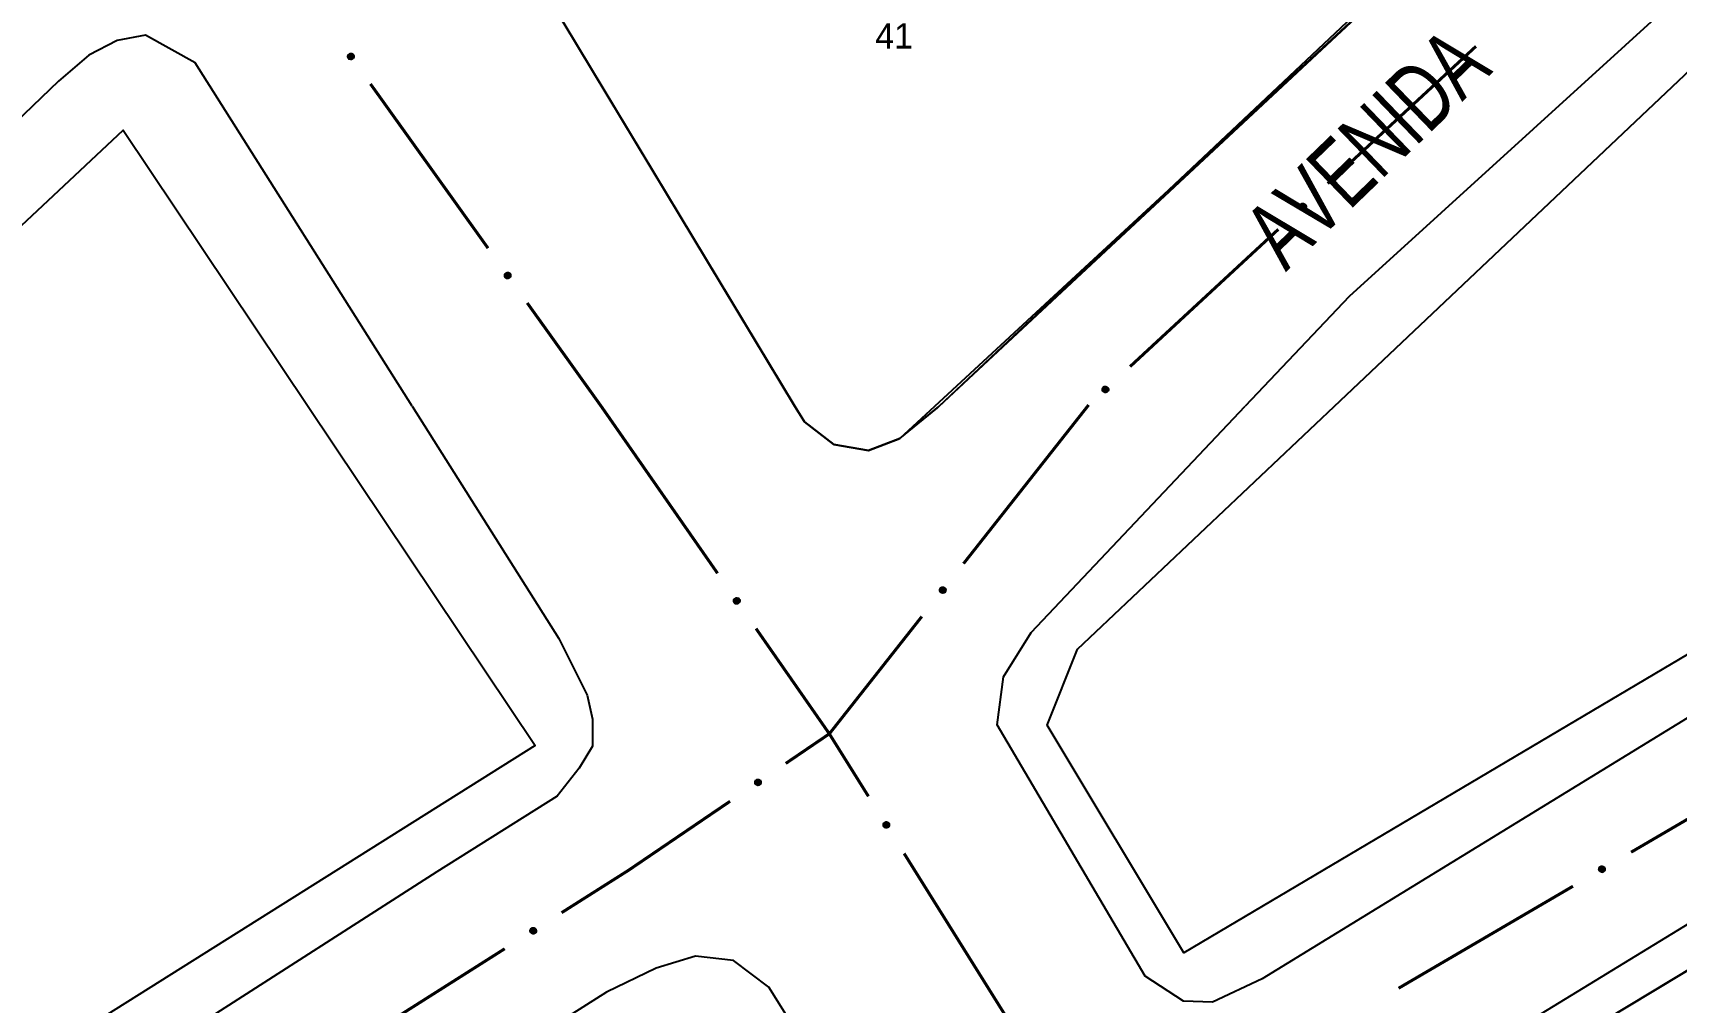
# Model space of a CAD drawing. Extents: x 199577 to 200882, y 4838726 to 4840156.
# Drawn here: x 200180.2 to 200277.8, y 4839862.2 to 4839919.8 of the extents above; entities that cross this region are included whole.
import ezdxf
from ezdxf.enums import TextEntityAlignment as Align

# ---------------------------------------------------------------- set-up
doc = ezdxf.new("R2010")
doc.units = 0
doc.header["$LTSCALE"] = 1.5
doc.header["$MEASUREMENT"] = 0
for name, color, linetype in [('CD_MALHA_LOTES', 7, 'CONTINUOUS'), ('RU-QUADRA', 210, 'CONTINUOUS'), ('SV-EIXO-RUA-PAV', 20, 'CONTINUOUS'), ('SV-RUA-PAVIM', 7, 'CONTINUOUS'), ('SV-TXT-RUA-PAV', 7, 'CONTINUOUS'), ('Th_NmrPorta', 1, 'CONTINUOUS')]:
    doc.layers.add(name, color=color, linetype=linetype)
doc.styles.add('ARIAL', font='ARIAL.SHX')

msp = doc.modelspace()

# ---------------------------------------------------------------- linework, layer by layer
at = {"layer": 'CD_MALHA_LOTES', "linetype": 'Continuous', "flags": 128}
for points in [[(200257.47, 4839897.56), (200308.97, 4839946.28), (200329.27, 4839912.91), (200303.34, 4839897.56)], [(200225.45, 4839897.56), (200205.7, 4839930.33)], [(200265.19, 4839926.67), (200233.74, 4839897.56)], [(200168.02, 4839897.56), (200185.54, 4839913.97), (200196.53, 4839897.56)], [(200196.53, 4839897.56), (200210.02, 4839877.43), (200097.84, 4839806.9), (200087.24, 4839821.88)], [(200233.74, 4839897.56), (200231.68, 4839895.65), (200229.82, 4839894.95), (200227.75, 4839895.31), (200226.01, 4839896.64), (200225.45, 4839897.56)], [(200240.43, 4839878.64), (200242.24, 4839883.15), (200257.47, 4839897.56)], [(200303.34, 4839897.56), (200248.55, 4839865.11), (200240.43, 4839878.64)], [(200297.04, 4839875.27), (200261.97, 4839854.12), (200260.96, 4839849.49), (200282.15, 4839815.46), (200286.56, 4839808.63), (200288.1, 4839808.36)]]:
    msp.add_lwpolyline(points, dxfattribs=at)
at = {"layer": 'RU-QUADRA', "linetype": 'Continuous', "flags": 128}
for points in [[(200234, 4839897.56), (200234.02, 4839897.57), (200265.19, 4839926.67), (200230.27, 4839963.64), (200205.11, 4839939.13), (200203.88, 4839937.05), (200203.48, 4839935.06), (200205.7, 4839930.33), (200225.45, 4839897.56), (200226.01, 4839896.64), (200227.75, 4839895.31), (200229.82, 4839894.95), (200231.68, 4839895.65)], [(200257.47, 4839897.56), (200308.97, 4839946.28), (200329.27, 4839912.91), (200303.34, 4839897.56), (200248.55, 4839865.11), (200240.43, 4839878.64), (200242.24, 4839883.15)], [(200087.24, 4839821.88), (200168.02, 4839897.56), (200185.54, 4839913.97), (200196.53, 4839897.56), (200210.02, 4839877.43), (200097.84, 4839806.9)], [(200328.75, 4839894.39), (200334.29, 4839897.56), (200341, 4839901.39), (200343.54, 4839897.56), (200356.9, 4839877.43), (200347.47, 4839867.86), (200334.28, 4839854.66), (200315.09, 4839838.82), (200316.71, 4839837.05), (200288.1, 4839808.36), (200286.56, 4839808.63), (200260.96, 4839849.49), (200261.97, 4839854.12), (200282.93, 4839866.76), (200297.04, 4839875.27), (200304.8, 4839879.95), (200312.04, 4839884.31)]]:
    msp.add_lwpolyline(points, close=True, dxfattribs=at)
at = {"layer": 'SV-EIXO-RUA-PAV'}
for points in [[(200199.074574, 4839918.526758), (200199.122933, 4839918.51945), (200199.163001, 4839918.503281), (200199.192539, 4839918.480176), (200199.213316, 4839918.452952), (200199.231435, 4839918.422708), (200199.242976, 4839918.388184), (200199.247297, 4839918.34703), (200199.240307, 4839918.298468), (200199.221045, 4839918.25851), (200199.199943, 4839918.22834), (200199.172803, 4839918.205041), (200199.143127, 4839918.187931), (200199.10687, 4839918.177129), (200199.065121, 4839918.173157), (200199.01646, 4839918.181368), (200198.977287, 4839918.197489), (200198.949304, 4839918.220588), (200198.926053, 4839918.24802), (200198.907924, 4839918.279119), (200198.896791, 4839918.313073), (200198.892868, 4839918.355115), (200198.901608, 4839918.403036), (200198.917241, 4839918.44229), (200198.939941, 4839918.47059), (200198.967463, 4839918.492873), (200198.997578, 4839918.511416), (200199.031798, 4839918.524461), (200199.074574, 4839918.526758)], [(200255.806238, 4839909.458459), (200255.805049, 4839909.409565), (200255.794029, 4839909.367786), (200255.774808, 4839909.335586), (200255.750404, 4839909.31156), (200255.722668, 4839909.289793), (200255.689864, 4839909.274016), (200255.649576, 4839909.264571), (200255.60052, 4839909.26542), (200255.558464, 4839909.279522), (200255.525887, 4839909.296676), (200255.499369, 4839909.320681), (200255.478675, 4839909.347979), (200255.463414, 4839909.382596), (200255.45424, 4839909.423518), (200255.456287, 4839909.472825), (200255.467372, 4839909.513709), (200255.486781, 4839909.544367), (200255.511083, 4839909.570873), (200255.539664, 4839909.592756), (200255.571955, 4839909.608057), (200255.613174, 4839909.617219), (200255.661813, 4839909.614554), (200255.702717, 4839909.603964), (200255.733638, 4839909.584991), (200255.759195, 4839909.560478), (200255.781366, 4839909.532925), (200255.798598, 4839909.500609), (200255.806238, 4839909.458459)], [(200208.387364, 4839905.516303), (200208.435723, 4839905.508995), (200208.475791, 4839905.492825), (200208.505328, 4839905.46972), (200208.526106, 4839905.442497), (200208.544225, 4839905.412252), (200208.555766, 4839905.377729), (200208.560087, 4839905.336575), (200208.553097, 4839905.288012), (200208.533835, 4839905.248055), (200208.512732, 4839905.217885), (200208.485593, 4839905.194585), (200208.455917, 4839905.177475), (200208.419659, 4839905.166673), (200208.377911, 4839905.162701), (200208.329249, 4839905.170912), (200208.290076, 4839905.187034), (200208.262093, 4839905.210132), (200208.238842, 4839905.237565), (200208.220714, 4839905.268664), (200208.20958, 4839905.302618), (200208.205657, 4839905.34466), (200208.214398, 4839905.392581), (200208.230031, 4839905.431835), (200208.25273, 4839905.460135), (200208.280253, 4839905.482418), (200208.310367, 4839905.50096), (200208.344588, 4839905.514006), (200208.387364, 4839905.516303)], [(200244.065612, 4839898.588422), (200244.064423, 4839898.539528), (200244.053403, 4839898.497749), (200244.034182, 4839898.465549), (200244.009778, 4839898.441523), (200243.982043, 4839898.419756), (200243.949238, 4839898.403979), (200243.90895, 4839898.394534), (200243.859894, 4839898.395382), (200243.817838, 4839898.409484), (200243.785261, 4839898.426639), (200243.758743, 4839898.450644), (200243.738049, 4839898.477942), (200243.722788, 4839898.512559), (200243.713615, 4839898.553481), (200243.715662, 4839898.602788), (200243.726746, 4839898.643672), (200243.746155, 4839898.67433), (200243.770457, 4839898.700836), (200243.799039, 4839898.722719), (200243.83133, 4839898.73802), (200243.872548, 4839898.747182), (200243.921187, 4839898.744517), (200243.962091, 4839898.733927), (200243.993013, 4839898.714953), (200244.01857, 4839898.690441), (200244.04074, 4839898.662888), (200244.057972, 4839898.630572), (200244.065612, 4839898.588422)], [(200222.000396, 4839886.19322), (200222.048657, 4839886.185293), (200222.088515, 4839886.168612), (200222.117754, 4839886.14513), (200222.138181, 4839886.117643), (200222.155911, 4839886.087169), (200222.167009, 4839886.052501), (200222.170802, 4839886.011294), (200222.163191, 4839885.962825), (200222.143418, 4839885.923118), (200222.121931, 4839885.893221), (200222.094496, 4839885.870271), (200222.064603, 4839885.853542), (200222.02821, 4839885.843206), (200221.986414, 4839885.839769), (200221.937862, 4839885.848603), (200221.898899, 4839885.865225), (200221.871214, 4839885.88868), (200221.848316, 4839885.916408), (200221.830587, 4839885.947736), (200221.81989, 4839885.98183), (200221.816505, 4839886.023919), (200221.825859, 4839886.071724), (200221.841994, 4839886.110775), (200221.865054, 4839886.138781), (200221.89286, 4839886.16071), (200221.923209, 4839886.178865), (200221.957594, 4839886.191472), (200222.000396, 4839886.19322)], [(200234.396774, 4839886.701264), (200234.403205, 4839886.65278), (200234.398817, 4839886.609795), (200234.384839, 4839886.574998), (200234.364468, 4839886.547469), (200234.340457, 4839886.521652), (200234.310505, 4839886.500965), (200234.272176, 4839886.485368), (200234.223586, 4839886.478576), (200234.179848, 4839886.485965), (200234.144999, 4839886.497844), (200234.11507, 4839886.517432), (200234.090382, 4839886.541179), (200234.069922, 4839886.573001), (200234.054496, 4839886.611998), (200234.048849, 4839886.661023), (200234.053439, 4839886.703135), (200234.067843, 4839886.736438), (200234.087727, 4839886.766401), (200234.112557, 4839886.792464), (200234.142075, 4839886.812601), (200234.181367, 4839886.828063), (200234.229828, 4839886.832995), (200234.271881, 4839886.828896), (200234.305378, 4839886.814963), (200234.334436, 4839886.794724), (200234.360623, 4839886.770955), (200234.382671, 4839886.741713), (200234.396774, 4839886.701264)], [(200223.428714, 4839875.227142), (200223.420229, 4839875.178976), (200223.403087, 4839875.139314), (200223.379268, 4839875.110349), (200223.351546, 4839875.090242), (200223.320869, 4839875.072865), (200223.286074, 4839875.06217), (200223.244827, 4839875.058854), (200223.196449, 4839875.067026), (200223.156974, 4839875.087257), (200223.127327, 4839875.109089), (200223.104696, 4839875.136789), (200223.088315, 4839875.166873), (200223.078401, 4839875.203383), (200223.075448, 4839875.245216), (200223.084844, 4839875.293663), (200223.101916, 4839875.332431), (200223.12569, 4839875.359842), (200223.153681, 4839875.382418), (200223.185213, 4839875.399782), (200223.219429, 4839875.410084), (200223.261554, 4839875.412981), (200223.309247, 4839875.403074), (200223.348108, 4839875.386488), (200223.375846, 4839875.363105), (200223.397451, 4839875.335047), (200223.415254, 4839875.30449), (200223.427461, 4839875.269961), (200223.428714, 4839875.227142)], [(200230.889698, 4839872.888906), (200230.937505, 4839872.878588), (200230.976483, 4839872.859944), (200231.004518, 4839872.835037), (200231.023552, 4839872.806568), (200231.039744, 4839872.775249), (200231.049103, 4839872.740071), (200231.050842, 4839872.698727), (200231.040828, 4839872.650697), (200231.019104, 4839872.612023), (200230.996156, 4839872.583232), (200230.967613, 4839872.561675), (200230.936925, 4839872.546455), (200230.900063, 4839872.537942), (200230.858147, 4839872.536589), (200230.810095, 4839872.547827), (200230.772007, 4839872.566367), (200230.745523, 4839872.591171), (200230.724033, 4839872.620003), (200230.707885, 4839872.652176), (200230.698898, 4839872.68676), (200230.697611, 4839872.728964), (200230.709332, 4839872.776245), (200230.72739, 4839872.814444), (200230.751815, 4839872.841269), (200230.780677, 4839872.861787), (200230.811892, 4839872.87841), (200230.846862, 4839872.88929), (200230.889698, 4839872.888906)], [(200273.206878, 4839870.100284), (200273.218596, 4839870.147768), (200273.238376, 4839870.186182), (200273.264095, 4839870.213473), (200273.293111, 4839870.231663), (200273.324892, 4839870.246929), (200273.360329, 4839870.255251), (200273.401706, 4839870.255776), (200273.449422, 4839870.244356), (200273.487441, 4839870.221507), (200273.515546, 4839870.197723), (200273.536256, 4839870.168559), (200273.550569, 4839870.137437), (200273.557996, 4839870.100341), (200273.558118, 4839870.058404), (200273.545474, 4839870.010702), (200273.525823, 4839869.973175), (200273.500253, 4839869.947431), (200273.470802, 4839869.926797), (200273.43817, 4839869.911601), (200273.403337, 4839869.903632), (200273.361113, 4839869.903585), (200273.314196, 4839869.916689), (200273.276544, 4839869.93586), (200273.250447, 4839869.961062), (200273.230785, 4839869.990515), (200273.215086, 4839870.022204), (200273.205238, 4839870.057478), (200273.206878, 4839870.100284)], [(200210.076924, 4839866.407902), (200210.066905, 4839866.360031), (200210.048506, 4839866.320936), (200210.023776, 4839866.292746), (200209.995426, 4839866.273534), (200209.96421, 4839866.257145), (200209.929092, 4839866.247566), (200209.887759, 4839866.245568), (200209.839667, 4839866.25528), (200209.800857, 4839866.276761), (200209.771923, 4839866.299528), (200209.750187, 4839866.327935), (200209.734775, 4839866.358527), (200209.726031, 4839866.395335), (200209.724415, 4839866.437241), (200209.735351, 4839866.485363), (200209.753652, 4839866.523567), (200209.778289, 4839866.550205), (200209.806986, 4839866.571876), (200209.839056, 4839866.588225), (200209.873583, 4839866.59743), (200209.915779, 4839866.598981), (200209.963133, 4839866.587557), (200210.001444, 4839866.569739), (200210.028422, 4839866.545483), (200210.049121, 4839866.51675), (200210.065939, 4839866.48564), (200210.077038, 4839866.450739), (200210.076924, 4839866.407902)]]:
    msp.add_lwpolyline(points, close=True, dxfattribs=at)
for points in [[(200198.901608, 4839918.403036), (200199.10687, 4839918.177129)], [(200198.909873, 4839918.420316), (200199.121393, 4839918.185765)], [(200198.917241, 4839918.44229), (200199.143127, 4839918.187931)], [(200198.929986, 4839918.45317), (200199.155801, 4839918.198648)], [(200198.939941, 4839918.47059), (200199.172803, 4839918.205041)], [(200198.954863, 4839918.479368), (200199.183225, 4839918.216599)], [(200198.967463, 4839918.492873), (200199.199943, 4839918.22834)], [(200198.985616, 4839918.499702), (200199.209048, 4839918.248508)], [(200198.997578, 4839918.511416), (200199.221045, 4839918.25851)], [(200199.017326, 4839918.51401), (200199.228366, 4839918.282473)], [(200199.031798, 4839918.524461), (200199.240307, 4839918.298468)], [(200199.052213, 4839918.523879), (200199.240221, 4839918.32452)], [(200199.074574, 4839918.526758), (200199.247297, 4839918.34703)], [(200199.100754, 4839918.521707), (200199.24049, 4839918.373376)], [(200199.122933, 4839918.51945), (200199.242976, 4839918.388184)], [(200199.145814, 4839918.510331), (200199.231251, 4839918.41207)], [(200199.163001, 4839918.503281), (200199.231435, 4839918.422708)], [(200198.892868, 4839918.355115), (200199.065121, 4839918.173157)], [(200198.896791, 4839918.313073), (200199.01646, 4839918.181368)], [(200198.899969, 4839918.331001), (200199.035897, 4839918.1833)], [(200198.900717, 4839918.376844), (200199.083807, 4839918.177321)], [(200198.9054, 4839918.292937), (200198.992741, 4839918.194361)], [(200198.907924, 4839918.279119), (200198.977287, 4839918.197489)], [(200255.613174, 4839909.617219), (200255.45424, 4839909.423518)], [(200255.571955, 4839909.608057), (200255.456287, 4839909.472825)], [(200255.59014, 4839909.607151), (200255.460641, 4839909.453783)], [(200255.635715, 4839909.612155), (200255.460713, 4839909.405501)], [(200255.661813, 4839909.614554), (200255.463414, 4839909.382596)], [(200255.679992, 4839909.60852), (200255.473802, 4839909.369271)], [(200255.553057, 4839909.596992), (200255.466205, 4839909.497985)], [(200255.539664, 4839909.592756), (200255.467372, 4839909.513709)], [(200255.702717, 4839909.603964), (200255.478675, 4839909.347979)], [(200255.715108, 4839909.592684), (200255.490896, 4839909.336748)], [(200255.733638, 4839909.584991), (200255.499369, 4839909.320681)], [(200255.744217, 4839909.571286), (200255.512143, 4839909.311791)], [(200255.759195, 4839909.560478), (200255.525887, 4839909.296676)], [(200255.768246, 4839909.543324), (200255.547037, 4839909.29017)], [(200255.781366, 4839909.532925), (200255.558464, 4839909.279522)], [(200255.786415, 4839909.513658), (200255.583155, 4839909.275261)], [(200255.798598, 4839909.500609), (200255.60052, 4839909.26542)], [(200255.800579, 4839909.480283), (200255.626356, 4839909.26877)], [(200255.806238, 4839909.458459), (200255.649576, 4839909.264571)], [(200255.804508, 4839909.431852), (200255.67486, 4839909.274627)], [(200255.805049, 4839909.409565), (200255.689864, 4839909.274016)], [(200255.798869, 4839909.385722), (200255.712092, 4839909.288643)], [(200255.794029, 4839909.367786), (200255.722668, 4839909.289793)], [(200208.205657, 4839905.34466), (200208.377911, 4839905.162701)], [(200208.20958, 4839905.302618), (200208.329249, 4839905.170912)], [(200208.212759, 4839905.320546), (200208.348687, 4839905.172845)], [(200208.213506, 4839905.366388), (200208.396597, 4839905.166865)], [(200208.214398, 4839905.392581), (200208.419659, 4839905.166673)], [(200208.21819, 4839905.282482), (200208.305531, 4839905.183906)], [(200208.220714, 4839905.268664), (200208.290076, 4839905.187034)], [(200208.222663, 4839905.40986), (200208.434182, 4839905.17531)], [(200208.230031, 4839905.431835), (200208.455917, 4839905.177475)], [(200208.242775, 4839905.442715), (200208.46859, 4839905.188192)], [(200208.25273, 4839905.460135), (200208.485593, 4839905.194585)], [(200208.267653, 4839905.468913), (200208.496014, 4839905.206144)], [(200208.280253, 4839905.482418), (200208.512732, 4839905.217885)], [(200208.298405, 4839905.489247), (200208.521838, 4839905.238053)], [(200208.310367, 4839905.50096), (200208.533835, 4839905.248055)], [(200208.330116, 4839905.503555), (200208.541156, 4839905.272017)], [(200208.344588, 4839905.514006), (200208.553097, 4839905.288012)], [(200208.365003, 4839905.513424), (200208.553011, 4839905.314064)], [(200208.387364, 4839905.516303), (200208.560087, 4839905.336575)], [(200208.413543, 4839905.511252), (200208.553279, 4839905.36292)], [(200208.435723, 4839905.508995), (200208.555766, 4839905.377729)], [(200208.458604, 4839905.499876), (200208.544041, 4839905.401615)], [(200208.475791, 4839905.492825), (200208.544225, 4839905.412252)], [(200243.872548, 4839898.747182), (200243.713615, 4839898.553481)], [(200243.83133, 4839898.73802), (200243.715662, 4839898.602788)], [(200243.849515, 4839898.737114), (200243.720015, 4839898.583745)], [(200243.895089, 4839898.742118), (200243.720087, 4839898.535464)], [(200243.921187, 4839898.744517), (200243.722788, 4839898.512559)], [(200243.812431, 4839898.726955), (200243.72558, 4839898.627948)], [(200243.799039, 4839898.722719), (200243.726746, 4839898.643672)], [(200243.939366, 4839898.738482), (200243.733176, 4839898.499233)], [(200243.962091, 4839898.733927), (200243.738049, 4839898.477942)], [(200243.974483, 4839898.722647), (200243.75027, 4839898.466711)], [(200243.993013, 4839898.714953), (200243.758743, 4839898.450644)], [(200244.003592, 4839898.701249), (200243.771517, 4839898.441754)], [(200244.01857, 4839898.690441), (200243.785261, 4839898.426639)], [(200244.02762, 4839898.673287), (200243.806411, 4839898.420133)], [(200244.04074, 4839898.662888), (200243.817838, 4839898.409484)], [(200244.045789, 4839898.64362), (200243.842529, 4839898.405224)], [(200244.057972, 4839898.630572), (200243.859894, 4839898.395382)], [(200244.059954, 4839898.610245), (200243.88573, 4839898.398733)], [(200244.065612, 4839898.588422), (200243.90895, 4839898.394534)], [(200244.063882, 4839898.561815), (200243.934235, 4839898.40459)], [(200244.064423, 4839898.539528), (200243.949238, 4839898.403979)], [(200244.058244, 4839898.515685), (200243.971466, 4839898.418606)], [(200244.053403, 4839898.497749), (200243.982043, 4839898.419756)], [(200221.942989, 4839886.181206), (200222.151046, 4839885.946985)], [(200221.957594, 4839886.191472), (200222.163191, 4839885.962825)], [(200221.978, 4839886.190628), (200222.163439, 4839885.988876)], [(200222.000396, 4839886.19322), (200222.170802, 4839886.011294)], [(200222.026509, 4839886.187834), (200222.164333, 4839886.037725)], [(200222.048657, 4839886.185293), (200222.167009, 4839886.052501)], [(200234.142075, 4839886.812601), (200234.048849, 4839886.661023)], [(200234.112557, 4839886.792464), (200234.053439, 4839886.703135)], [(200234.181367, 4839886.828063), (200234.054496, 4839886.611998)], [(200234.125128, 4839886.798731), (200234.054732, 4839886.68742)], [(200234.160179, 4839886.814534), (200234.056111, 4839886.64289)], [(200234.204421, 4839886.826567), (200234.063692, 4839886.595207)], [(200234.229828, 4839886.832995), (200234.069922, 4839886.573001)], [(200234.248724, 4839886.829862), (200234.082257, 4839886.561454)], [(200234.271881, 4839886.828896), (200234.090382, 4839886.541179)], [(200234.285877, 4839886.819681), (200234.104201, 4839886.531986)], [(200234.305378, 4839886.814963), (200234.11507, 4839886.517432)], [(200234.31796, 4839886.803071), (200234.129072, 4839886.510637)], [(200234.334436, 4839886.794724), (200234.144999, 4839886.497844)], [(200234.346045, 4839886.779187), (200234.166904, 4839886.494707)], [(200234.360623, 4839886.770955), (200234.179848, 4839886.485965)], [(200234.368607, 4839886.752707), (200234.204901, 4839886.485597)], [(200234.382671, 4839886.741713), (200234.223586, 4839886.478576)], [(200234.38779, 4839886.721942), (200234.248586, 4839886.485905)], [(200234.396774, 4839886.701264), (200234.272176, 4839886.485368)], [(200234.399204, 4839886.674712), (200234.295589, 4839886.499235)], [(200234.403205, 4839886.65278), (200234.310505, 4839886.500965)], [(200234.400809, 4839886.628266), (200234.330188, 4839886.518871)], [(200234.398817, 4839886.609795), (200234.340457, 4839886.521652)], [(200221.816505, 4839886.023919), (200221.986414, 4839885.839769)], [(200221.81989, 4839885.98183), (200221.937862, 4839885.848603)], [(200221.823298, 4839885.999716), (200221.957323, 4839885.850286)], [(200221.824632, 4839886.045545), (200222.005152, 4839885.843693)], [(200221.825859, 4839886.071724), (200222.02821, 4839885.843206)], [(200221.828241, 4839885.961585), (200221.914311, 4839885.861899)], [(200221.830587, 4839885.947736), (200221.898899, 4839885.865225)], [(200221.834345, 4839886.088896), (200222.042842, 4839885.851655)], [(200221.841994, 4839886.110775), (200222.064603, 4839885.853542)], [(200221.854876, 4839886.121491), (200222.077413, 4839885.864096)], [(200221.865054, 4839886.138781), (200222.094496, 4839885.870271)], [(200221.880088, 4839886.147367), (200222.105064, 4839885.881695)], [(200221.89286, 4839886.16071), (200222.121931, 4839885.893221)], [(200221.911098, 4839886.167306), (200222.131295, 4839885.913271)], [(200221.923209, 4839886.178865), (200222.143418, 4839885.923118)], [(200222.071419, 4839886.175882), (200222.155591, 4839886.076535)], [(200222.088515, 4839886.168612), (200222.155911, 4839886.087169)], [(200223.261554, 4839875.412981), (200223.075448, 4839875.245216)], [(200223.309247, 4839875.403074), (200223.078401, 4839875.203383)], [(200223.283084, 4839875.404604), (200223.079155, 4839875.226434)], [(200223.219429, 4839875.410084), (200223.084844, 4839875.293663)], [(200223.237274, 4839875.40647), (200223.086302, 4839875.274184)], [(200223.32632, 4839875.39439), (200223.08668, 4839875.188654)], [(200223.348108, 4839875.386488), (200223.088315, 4839875.166873)], [(200223.199088, 4839875.401968), (200223.098411, 4839875.317058)], [(200223.358675, 4839875.373482), (200223.09872, 4839875.153942)], [(200223.185213, 4839875.399782), (200223.101916, 4839875.332431)], [(200223.375846, 4839875.363105), (200223.104696, 4839875.136789)], [(200223.384258, 4839875.347973), (200223.115998, 4839875.126088)], [(200223.397451, 4839875.335047), (200223.127327, 4839875.109089)], [(200223.403836, 4839875.316734), (200223.147267, 4839875.099494)], [(200223.415254, 4839875.30449), (200223.156974, 4839875.087257)], [(200223.417366, 4839875.284684), (200223.180751, 4839875.079354)], [(200223.427461, 4839875.269961), (200223.196449, 4839875.067026)], [(200223.426381, 4839875.249567), (200223.222496, 4839875.066477)], [(200223.428714, 4839875.227142), (200223.244827, 4839875.058854)], [(200223.423026, 4839875.201093), (200223.271331, 4839875.065017)], [(200223.420229, 4839875.178976), (200223.286074, 4839875.06217)], [(200223.410554, 4839875.156324), (200223.310239, 4839875.073309)], [(200223.403087, 4839875.139314), (200223.320869, 4839875.072865)], [(200230.697611, 4839872.728964), (200230.858147, 4839872.536589)], [(200230.698898, 4839872.68676), (200230.810095, 4839872.547827)], [(200230.703191, 4839872.704453), (200230.829615, 4839872.54854)], [(200230.706231, 4839872.666124), (200230.787235, 4839872.562278)], [(200230.706804, 4839872.75016), (200230.877057, 4839872.539576)], [(200230.707885, 4839872.652176), (200230.772007, 4839872.566367)], [(200230.709332, 4839872.776245), (200230.900063, 4839872.537942)], [(200230.718662, 4839872.792974), (200230.915097, 4839872.545653)], [(200230.72739, 4839872.814444), (200230.936925, 4839872.546455)], [(200230.74079, 4839872.824506), (200230.950244, 4839872.556358)], [(200230.751815, 4839872.841269), (200230.967613, 4839872.561675)], [(200230.767257, 4839872.849096), (200230.978737, 4839872.57256)], [(200230.780677, 4839872.861787), (200230.996156, 4839872.583232)], [(200230.799221, 4839872.867468), (200231.006505, 4839872.602791)], [(200230.811892, 4839872.87841), (200231.019104, 4839872.612023)], [(200230.831764, 4839872.879764), (200231.02791, 4839872.635481)], [(200230.846862, 4839872.88929), (200231.040828, 4839872.650697)], [(200230.867201, 4839872.887432), (200231.042371, 4839872.676704)], [(200230.889698, 4839872.888906), (200231.050842, 4839872.698727)], [(200230.91551, 4839872.882228), (200231.045695, 4839872.725447)], [(200230.937505, 4839872.878588), (200231.049103, 4839872.740071)], [(200230.959771, 4839872.868056), (200231.038895, 4839872.764644)], [(200230.976483, 4839872.859944), (200231.039744, 4839872.775249)], [(200273.205238, 4839870.057478), (200273.449422, 4839870.244356)], [(200273.206878, 4839870.100284), (200273.401706, 4839870.255776)], [(200273.207692, 4839870.077753), (200273.423472, 4839870.246662)], [(200273.214312, 4839870.125889), (200273.374847, 4839870.251416)], [(200273.214316, 4839870.042107), (200273.464252, 4839870.230997)], [(200273.215086, 4839870.022204), (200273.487441, 4839870.221507)], [(200273.218596, 4839870.147768), (200273.360329, 4839870.255251)], [(200273.225652, 4839870.009217), (200273.4963, 4839870.208642)], [(200273.229777, 4839870.169715), (200273.335467, 4839870.245769)], [(200273.230785, 4839869.990515), (200273.515546, 4839870.197723)], [(200273.238376, 4839870.186182), (200273.324892, 4839870.246929)], [(200273.243077, 4839869.976728), (200273.525703, 4839870.179998)], [(200273.250447, 4839869.961062), (200273.536256, 4839870.168559)], [(200273.266879, 4839869.94955), (200273.541061, 4839870.151042)], [(200273.276544, 4839869.93586), (200273.550569, 4839870.137437)], [(200273.297749, 4839869.926506), (200273.55073, 4839870.115596)], [(200273.314196, 4839869.916689), (200273.557996, 4839870.100341)], [(200273.340196, 4839869.913396), (200273.555688, 4839870.077394)], [(200273.361113, 4839869.903585), (200273.558118, 4839870.058404)], [(200273.385777, 4839869.908443), (200273.545334, 4839870.030236)], [(200273.403337, 4839869.903632), (200273.545474, 4839870.010702)], [(200273.424179, 4839869.910356), (200273.530358, 4839869.988277)], [(200273.43817, 4839869.911601), (200273.525823, 4839869.973175)], [(200209.915779, 4839866.598981), (200209.724415, 4839866.437241)], [(200209.963133, 4839866.587557), (200209.726031, 4839866.395335)], [(200209.937032, 4839866.589921), (200209.72752, 4839866.41835)], [(200209.979919, 4839866.578332), (200209.733836, 4839866.380349)], [(200210.001444, 4839866.569739), (200209.734775, 4839866.358527)], [(200209.873583, 4839866.59743), (200209.735351, 4839866.485363)], [(200209.891304, 4839866.593248), (200209.736187, 4839866.465848)], [(200210.01159, 4839866.556403), (200209.744762, 4839866.345271)], [(200209.852994, 4839866.589967), (200209.749659, 4839866.508313)], [(200210.028422, 4839866.545483), (200209.750187, 4839866.327935)], [(200209.839056, 4839866.588225), (200209.753652, 4839866.523567)], [(200210.036346, 4839866.53009), (200209.761141, 4839866.31688)], [(200210.049121, 4839866.51675), (200209.771923, 4839866.299528)], [(200210.054917, 4839866.498242), (200209.791546, 4839866.289301)], [(200210.065939, 4839866.48564), (200209.800857, 4839866.276761)], [(200210.067418, 4839866.465777), (200209.82437, 4839866.268102)], [(200210.077038, 4839866.450739), (200209.839667, 4839866.25528)], [(200210.075308, 4839866.43039), (200209.865683, 4839866.2539)], [(200210.076924, 4839866.407902), (200209.887759, 4839866.245568)], [(200210.070407, 4839866.382048), (200209.914446, 4839866.250882)], [(200210.066905, 4839866.360031), (200209.929092, 4839866.247566)], [(200210.056513, 4839866.3377), (200209.9536, 4839866.257928)], [(200210.048506, 4839866.320936), (200209.96421, 4839866.257145)]]:
    msp.add_lwpolyline(points, dxfattribs=at)
at = {"layer": 'SV-EIXO-RUA-PAV', "const_width": 0.18}
for points in [[(200265.899068, 4839918.952904), (200257.093599, 4839910.800376)], [(200200.23279, 4839916.719545), (200207.217382, 4839906.961703)], [(200254.158442, 4839908.082867), (200245.352973, 4839899.930339)], [(200209.545579, 4839903.709089), (200213.619924, 4839898.017015)], [(200213.619924, 4839898.017015), (200213.99, 4839897.5)], [(200213.99, 4839897.5), (200220.849025, 4839887.653489)], [(200242.89, 4839897.65), (200235.459745, 4839888.227086)], [(200223.135366, 4839884.371319), (200227.136464, 4839878.62752)], [(200232.982993, 4839885.086114), (200228.02949, 4839878.804172)], [(200227.136464, 4839878.62752), (200227.49, 4839878.12)], [(200228.02949, 4839878.804172), (200227.49, 4839878.12)], [(200227.49, 4839878.12), (200224.902219, 4839876.361525)], [(200227.49, 4839878.12), (200229.812409, 4839874.404654)], [(200275.112802, 4839871.087674), (200285.470729, 4839877.146828)], [(200221.59379, 4839874.113347), (200215.80404, 4839870.179037)], [(200231.932613, 4839871.012791), (200238.293226, 4839860.837202)], [(200215.57, 4839870.02), (200211.585881, 4839867.49468)], [(200215.80404, 4839870.179037), (200215.57, 4839870.02)], [(200261.302232, 4839863.008803), (200271.660159, 4839869.067956)], [(200208.207389, 4839865.353235), (200198.071911, 4839858.928899)]]:
    msp.add_lwpolyline(points, dxfattribs=at)
at = {"layer": 'SV-RUA-PAVIM', "linetype": 'Continuous'}
for points in [[(200234.02, 4839897.57, 4.39), (200262.32, 4839924.27, 4.39), (200262.45, 4839924.85, 4.39), (200260.44, 4839926.87, 4.39), (200233.49, 4839955.54, 3.91), (200229.93, 4839958.89, 3.91), (200227.92, 4839960.52, 3.91), (200227.11, 4839960.45, 3.91), (200205.11, 4839939.13, 3.91), (200203.88, 4839937.05, 3.91), (200203.48, 4839935.06, 3.85), (200205.7, 4839930.33, 3.85), (200225.45, 4839897.57, 3.85)], [(200308.66, 4839897.57, 6.67), (200332.02, 4839911.89, 6.67), (200332.79, 4839913.24, 6.67), (200332.79, 4839913.2, 6.67), (200311.77, 4839948.83, 4.17), (200311.28, 4839949.29, 4.17), (200309.39, 4839949.99, 4.17), (200307.55, 4839948.83, 4.17), (200258.36, 4839904.1, 4.17), (200252.18, 4839897.57, 4.17)], [(200202.71, 4839897.57, 3.49), (200189.82, 4839917.98, 3.49), (200186.87, 4839919.62, 3.49), (200185.19, 4839919.3, 3.5), (200183.51, 4839918.43, 3.52), (200181.7, 4839916.89, 3.52), (200161.61, 4839897.57, 3.44)], [(200202.71, 4839897.57, 3.49), (200211.42, 4839883.78, 4.29), (200213.11, 4839880.41, 4.37), (200213.43, 4839878.99, 4.35), (200213.42, 4839877.39, 4.32), (200212.64, 4839876.07, 4.28), (200211.33, 4839874.41, 4.27), (200204.17, 4839869.93, 3.53), (200189.97, 4839860.81, 3.15), (200134.22, 4839825.67, 3.64), (200102.13, 4839805.72, 3.42), (200100.68, 4839804.81, 3.42), (200097.5, 4839804.66, 3.42), (200096.23, 4839805.54, 3.42), (200085.91, 4839818.41, 3.42), (200084.33, 4839820.37, 3.42), (200083.8, 4839822.47, 3.4), (200084.88, 4839823.89, 3.42), (200100.9, 4839839.37, 3.42), (200120.27, 4839857.81, 3.44), (200161.61, 4839897.57, 3.44)], [(200225.45, 4839897.57, 3.85), (200226.01, 4839896.64, 3.85), (200227.75, 4839895.31, 3.85), (200229.82, 4839894.95, 3.85), (200231.68, 4839895.65, 3.85), (200233.92, 4839897.48, 3.85), (200234.02, 4839897.57, 4.39)], [(200308.66, 4839897.57, 6.67), (200253.19, 4839863.56, 6.74), (200250.25, 4839862.19, 6.61), (200248.52, 4839862.24, 6.16), (200246.24, 4839863.73, 5.82), (200237.45, 4839878.66, 4.17), (200237.83, 4839881.5, 4.17), (200239.48, 4839884.14, 4.17), (200252.18, 4839897.57, 4.17)], [(200328.84, 4839897.57, 6.58), (200321.01, 4839892.8, 6.58), (200257.85, 4839854.2, 6.58), (200256.92, 4839852.77, 6.58), (200256.13, 4839850.24, 6.58), (200256.21, 4839847.73, 6.58), (200284.02, 4839804.84, 9.69), (200287.69, 4839804.66, 9.69), (200289.25, 4839806.21, 9.69), (200356.79, 4839874.52, 8.25), (200358.45, 4839876.35, 8.25), (200358.2, 4839878.29, 8.25), (200345.49, 4839897.57, 6.57)]]:
    msp.add_polyline3d(points, dxfattribs=at)
msp.add_polyline3d([(200110.05, 4839796.77, 2.75), (200104.84, 4839793.44, 2.75), (200104.69, 4839790.59, 2.75), (200105.58, 4839789.33, 2.75), (200128.36, 4839761.95, 2.75), (200129.49, 4839761.22, 2.75), (200130.41, 4839761.22, 2.75), (200212.28, 4839827.46, 7.8), (200232.82, 4839842.55, 6.72), (200233.34, 4839844.47, 6.72), (200233.53, 4839847.64, 6.69), (200223.9, 4839863.08, 5.35), (200221.8, 4839864.65, 5.23), (200219.55, 4839864.92, 4.94), (200217.21, 4839864.21, 4.72), (200214.26, 4839862.78, 4.62)], close=True, dxfattribs=at)

# ---------------------------------------------------------------- texts
at = {"layer": 'SV-TXT-RUA-PAV', "style": 'ARIAL', "width": 0.7}
msp.add_text('AVENIDA', height=4, rotation=44, dxfattribs=at).set_placement((200254.6, 4839905.53))
at = {"layer": 'Th_NmrPorta', "color": 1}
msp.add_text('41', height=1.5, dxfattribs=at).set_placement((200230.220366, 4839919.569086), align=Align.MIDDLE_LEFT)

doc.saveas('drawing.dxf')
